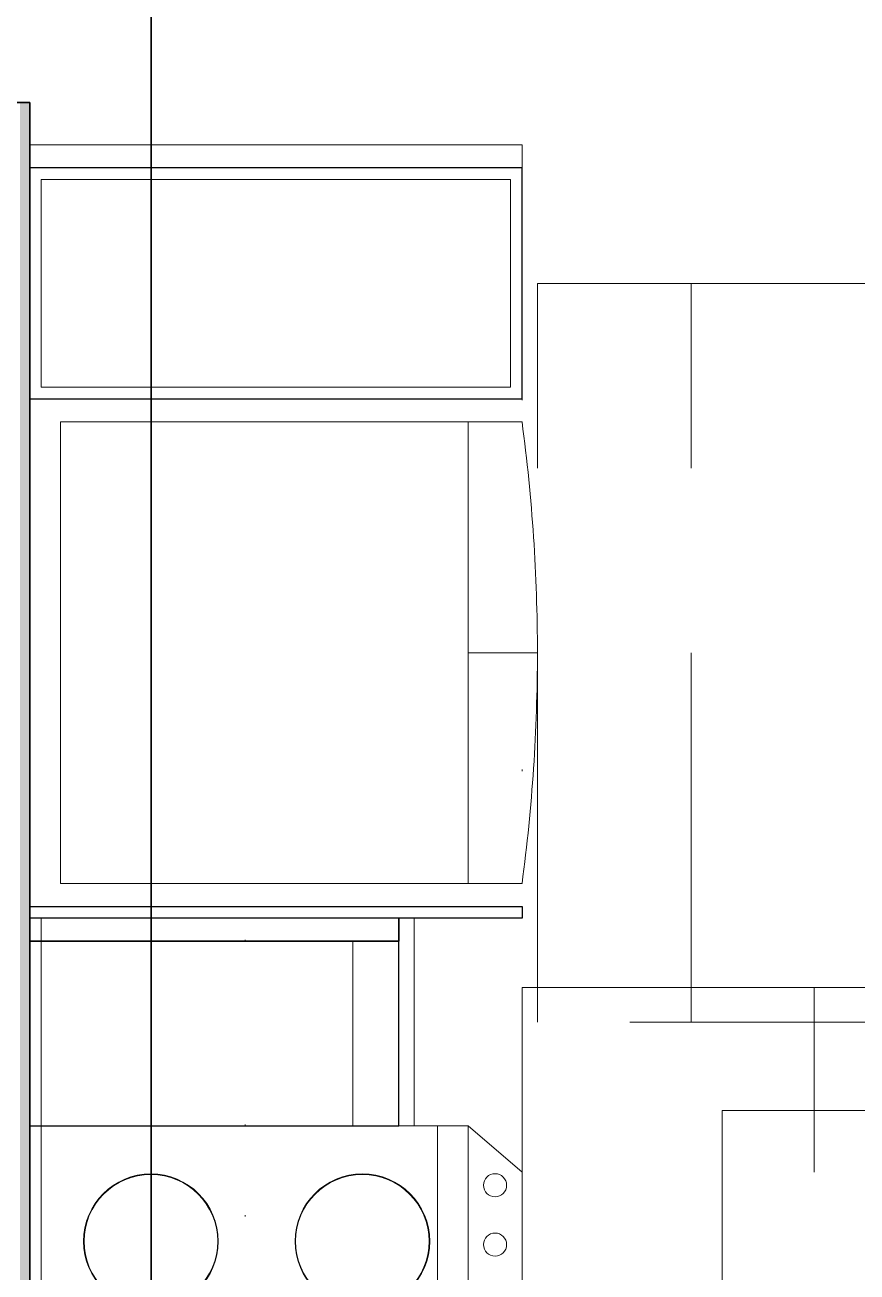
# Model space of a CAD drawing. Header units: inches. Extents: x 6 to 8416, y -388 to 6104.
# Drawn here: x 5407.1 to 5461.2, y 1743.3 to 1824.4 of the extents above; entities that cross this region are included whole.
import ezdxf

# ---------------------------------------------------------------- set-up
doc = ezdxf.new("R2010")
doc.units = ezdxf.units.IN
doc.header["$MEASUREMENT"] = 0
doc.linetypes.add('Dot 1_16_', pattern=[24, 0, -24])
doc.linetypes.add('Hidden 1_16_', pattern=[36, 24, -12])
for name, color, linetype, lineweight in [('A-GENM', 13, 'Continuous', 18), ('A-WALL-PATT', 111, 'Continuous', 35), ('G-ANNO-SYMB', 111, 'Continuous', 13), ('I-WALL', 2, 'Continuous', 25), ('Q-CASE', 31, 'Continuous', 18), ('Q-SPCQ', 91, 'Continuous', 18)]:
    doc.layers.add(name, color=color, linetype=linetype, lineweight=lineweight)

# ---------------------------------------------------------------- blocks, each defined once
blk = doc.blocks.new('GM KT - Type B_L5 - AM - Non-Recessed at Wall-15108859-LEVEL 3 - PLAN Copy 1 Copy 1')
at = {"layer": 'A-GENM', "lineweight": 9}
for p, q in [((-72, 25), (-85.5, 25)), ((-85.5, 25), (-85.5, 0.75)), ((-85.5, 0.75), (-85.5, 25)), ((-85.5, 25), (-72, 25)), ((-72, 0.75), (-72, 25)), ((-72, 25), (-72, 0.75)), ((-85.5, 0.75), (-85.5, 0)), ((-85.5, 0), (-85.5, 0.75)), ((10, 0.75), (-85.5, 0.75)), ((-85.5, 0.75), (10, 0.75)), ((-85.5, 0.75), (-85.5, 0)), ((-85.5, 0.75), (-85.5, 0)), ((-85.5, 0), (-72, 0)), ((-72, 0), (-85.5, 0)), ((10, 0), (-85.5, 0)), ((-85.5, 0), (10, 0)), ((-72, 0), (-72, 0.75)), ((-72, 0.75), (-72, 0))]:
    blk.add_line(p, q, dxfattribs=at)
blk = doc.blocks.new('CW - LW - Filler - AM - 1 1_2_ W x 24_ D x H-2984441-LEVEL 3 - PLAN Copy 1 Copy 1')
at = {"layer": 'Q-CASE', "lineweight": 9}
for p, q in [((19.738, 24.004), (18.238, 24.004)), ((18.238, 24.004), (19.738, 24.004)), ((18.238, 0.75), (18.238, 24)), ((18.238, 24), (18.238, 0.75)), ((18.238, 24), (19.738, 24)), ((18.238, 24), (19.738, 24)), ((18.238, 24), (18.238, 0.75)), ((19.738, 21), (19.738, 24)), ((19.738, 24), (19.738, 0.75)), ((19.738, 21), (19.738, 24)), ((19.738, 0.75), (19.738, 21)), ((19.738, 0.75), (19.738, 21)), ((18.238, 0), (18.238, 0.75)), ((18.238, 0.75), (18.238, 0)), ((18.238, 0.75), (18.238, 0)), ((19.738, 0), (18.238, 0)), ((18.238, 0), (19.738, 0)), ((18.238, 0), (19.738, 0)), ((19.738, 0), (19.738, 0.75)), ((19.738, 0.75), (19.738, 0)), ((19.738, 0), (19.738, 0.75))]:
    blk.add_line(p, q, dxfattribs=at)
at = {"layer": 'Q-CASE', "lineweight": 25}
for p, q in [((19.738, 24), (18.238, 24)), ((18.238, 24), (18.238, 0.75)), ((19.738, 0.75), (19.738, 24)), ((18.238, 0.75), (18.238, 0)), ((18.238, 0), (19.738, 0)), ((19.738, 0), (19.738, 0.75))]:
    blk.add_line(p, q, dxfattribs=at)
blk = doc.blocks.new('CW - UP - Filler - AM - 1 1_2_ W x 14_ D x H-2223587-LEVEL 3 - PLAN Copy 1 Copy 1')
at = {"layer": 'Q-CASE', "linetype": 'Dot 1_16_', "lineweight": 9}
for p, q in [((18.988, 14), (17.488, 14)), ((17.488, 0), (18.988, 0))]:
    blk.add_line(p, q, dxfattribs=at)
blk = doc.blocks.new('CW - UP - Double Doors - AM - 30_ W x 14_ D x H-2223544-LEVEL 3 - PLAN Copy 1 Copy 1')
at = {"layer": 'Q-CASE', "linetype": 'Dot 1_16_', "lineweight": 9}
for p, q in [((18.738, 14), (-11.262, 14)), ((-11.262, 0), (18.738, 0))]:
    blk.add_line(p, q, dxfattribs=at)
blk = doc.blocks.new('CW - UP - Single Door - AM - 12_ W x 14_ D x H-5099758-LEVEL 3 - PLAN Copy 1 Copy 1')
at = {"layer": 'Q-CASE', "linetype": 'Dot 1_16_', "lineweight": 9}
for p, q in [((18.738, 14), (6.738, 14)), ((6.738, 0), (18.738, 0))]:
    blk.add_line(p, q, dxfattribs=at)
blk = doc.blocks.new('CW - LW - Single Door _ Drawer - AM - 12_ W x 24_ D x H - 6_ Top Drawer-7875725-LEVEL 3 - PLAN Copy 1 Copy 1')
at = {"layer": 'Q-CASE', "lineweight": 9}
for p, q in [((6.738, 0.75), (6.738, 24)), ((6.738, 24), (6.738, 0.75)), ((6.738, 24), (18.738, 24)), ((6.738, 24), (18.738, 24)), ((6.738, 24), (18.738, 24)), ((18.738, 0.75), (18.738, 24)), ((18.738, 24), (18.738, 0.75)), ((6.738, 0.75), (6.738, 21)), ((6.738, 21), (6.738, 0.75)), ((6.738, 21), (18.738, 21)), ((6.738, 21), (18.738, 21)), ((18.738, 0.75), (18.738, 21)), ((18.738, 21), (18.738, 0.75)), ((6.738, 0), (6.738, 0.75)), ((6.738, 0.75), (6.738, 0)), ((6.738, 0), (6.738, 0.75)), ((6.738, 0.75), (6.738, 0)), ((18.738, 0), (6.738, 0)), ((6.738, 0), (18.738, 0)), ((18.738, 0), (18.738, 0.75)), ((18.738, 0.75), (18.738, 0)), ((18.738, 0), (18.738, 0.75)), ((18.738, 0.75), (18.738, 0)), ((18.738, 0), (6.738, 0)), ((6.738, 0), (18.738, 0))]:
    blk.add_line(p, q, dxfattribs=at)
at = {"layer": 'Q-CASE', "lineweight": 25}
for p, q in [((18.738, 24), (6.738, 24)), ((6.738, 24), (6.738, 0.75)), ((18.738, 0.75), (18.738, 24)), ((6.738, 0.75), (6.738, 0)), ((6.738, 0), (18.738, 0)), ((18.738, 0), (18.738, 0.75))]:
    blk.add_line(p, q, dxfattribs=at)
blk = doc.blocks.new('z Nested-Clearance-Rectangle-AM - Clearance-1978794-LEVEL 3 - PLAN Copy 1 Copy 1')
at = {"layer": 'A-GENM', "linetype": 'Hidden 1_16_', "lineweight": 9}
for p, q in [((-15, -48), (-15, 0)), ((-15, 0), (15, 0)), ((15, 0), (15, -48)), ((15, -48), (-15, -48))]:
    blk.add_line(p, q, dxfattribs=at)
blk = doc.blocks.new('z Nested-Range - z Nested-Range-V668-LEVEL 3 - PLAN Copy 1 Copy 1')
at = {"layer": 'Q-SPCQ'}
for p, q in [((15, 0), (-15, 0)), ((-15, 0), (-15, -0.75)), ((-15, -0.75), (-15, 0)), ((-15, 0), (15, 0)), ((15, 0), (-15, 0)), ((-15, 0), (-15, -0.75)), ((-15, -0.75), (-15, 0)), ((-15, 0), (15, 0)), ((-15, -0.75), (-15, -28.5)), ((-15, -24), (-15, -0.75)), ((-15, -0.75), (-15, -24)), ((-15, -21), (-15, -0.75)), ((15, -0.75), (15, 0)), ((15, 0), (15, -0.75)), ((15, -0.75), (15, 0)), ((15, 0), (15, -0.75)), ((15, -28.5), (15, -0.75)), ((15, -0.75), (15, -24)), ((15, -24), (15, -0.75)), ((15, -0.75), (15, -21)), ((-15, -24), (-15, -21)), ((15, -21), (15, -24)), ((-15, -25), (-15, -24)), ((-15, -24), (-15, -25)), ((-15, -25), (-15, -24)), ((15, -24), (15, -25)), ((15, -25), (15, -24)), ((15, -24), (15, -25)), ((-15, -28.5), (-15, -25)), ((-15, -25), (-15, -26.5)), ((-15, -26.5), (-15, -25)), ((15, -25), (15, -28.5)), ((15, -26.5), (15, -25)), ((15, -25), (15, -26.5)), ((-15, -26.5), (15, -26.5)), ((15, -26.5), (-15, -26.5)), ((15, -28.5), (-15, -28.5)), ((-15, -28.5), (15, -28.5)), ((-15, -28.5), (-12, -32)), ((-12, -32), (-15, -28.5)), ((-15, -28.5), (15, -28.5)), ((15, -28.5), (-15, -28.5)), ((12, -32), (15, -28.5)), ((15, -28.5), (12, -32)), ((-12, -32), (12, -32))]:
    blk.add_line(p, q, dxfattribs=at)
at = {"layer": 'Q-SPCQ', "lineweight": 9}
for p, q in [((-3, -29.138), (-3, -31.432)), ((3, -29.138), (-3, -29.138)), ((3, -31.432), (3, -29.138)), ((-3, -31.432), (3, -31.432))]:
    blk.add_line(p, q, dxfattribs=at)
for centre in [(-11.143, -30.25), (-7.286, -30.25), (7.286, -30.25), (11.143, -30.25)]:
    blk.add_circle(centre, 0.75, dxfattribs=at)
for centre, radius, start, end in [((-7.5, -7.875), 4.375, 360, 180), ((-7.5, -7.875), 4.375, 0, 180), ((-7.5, -7.875), 4.344, 0, 180), ((-7.5, -7.875), 4.344, 0, 180), ((7.5, -7.875), 4.375, 360, 180), ((7.5, -7.875), 4.375, 0, 180), ((7.5, -7.875), 4.344, 0, 180), ((7.5, -7.875), 4.344, 0, 180), ((-7.5, -7.875), 4.375, 180, 360), ((-7.5, -7.875), 4.375, 180, 360), ((-7.5, -7.875), 4.344, 180, 360), ((-7.5, -7.875), 4.344, 180, 360), ((7.5, -7.875), 4.375, 180, 360), ((7.5, -7.875), 4.375, 180, 360), ((7.5, -7.875), 4.344, 180, 360), ((7.5, -7.875), 4.344, 180, 360), ((-7.5, -21.625), 4.375, 360, 180), ((-7.5, -21.625), 4.375, 0, 180), ((-7.5, -21.625), 4.344, 0, 180), ((-7.5, -21.625), 4.344, 0, 180), ((7.5, -21.625), 4.375, 360, 180), ((7.5, -21.625), 4.375, 0, 180), ((7.5, -21.625), 4.344, 0, 180), ((7.5, -21.625), 4.344, 0, 180), ((-7.5, -21.625), 4.375, 180, 360), ((-7.5, -21.625), 4.375, 180, 360), ((-7.5, -21.625), 4.344, 180, 360), ((-7.5, -21.625), 4.344, 180, 360), ((7.5, -21.625), 4.375, 180, 360), ((7.5, -21.625), 4.375, 180, 360), ((7.5, -21.625), 4.344, 180, 360), ((7.5, -21.625), 4.344, 180, 360)]:
    blk.add_arc(centre, radius, start, end, dxfattribs=at)
blk = doc.blocks.new('CW - FL - Single UP _ LW Doors - AM - 15_ W x 32_ D x H-7875740-LEVEL 3 - PLAN Copy 1 Copy 1')
at = {"layer": 'Q-CASE', "lineweight": 9}
for p, q in [((2.238, 0), (2.238, -32)), ((17.238, 0), (2.238, 0)), ((2.238, 0), (2.238, -32)), ((17.238, 0), (2.238, 0)), ((2.238, 0), (17.238, 0)), ((2.988, -0.75), (16.488, -0.75)), ((2.988, -31.25), (2.988, -0.75)), ((16.488, -0.75), (2.988, -0.75)), ((2.988, -0.75), (2.988, -31.25)), ((16.488, -0.75), (16.488, -31.25)), ((16.488, -31.25), (16.488, -0.75)), ((17.238, -32), (17.238, 0)), ((17.238, -32), (17.238, 0)), ((17.238, -32), (17.238, 0)), ((17.238, -32), (17.238, -29)), ((16.488, -31.25), (2.988, -31.25)), ((2.988, -31.25), (16.488, -31.25)), ((2.238, -32), (17.238, -32)), ((17.238, -32), (2.238, -32)), ((2.238, -32), (17.238, -32))]:
    blk.add_line(p, q, dxfattribs=at)
at = {"layer": 'Q-CASE', "lineweight": 25}
for p, q in [((17.238, 0), (2.238, 0)), ((2.238, 0), (2.238, -32)), ((17.238, -32), (17.238, 0)), ((2.238, -32), (17.238, -32))]:
    blk.add_line(p, q, dxfattribs=at)
blk = doc.blocks.new('CW - LW - Filler - AM - 0 3_4_ W x 32_ D x H-V786-LEVEL 3 - PLAN Copy 1 Copy 1')
at = {"layer": 'Q-CASE', "lineweight": 9}
for p, q in [((18.613, 0), (18.613, -0.75)), ((19.363, 0), (18.613, 0)), ((18.613, 0), (18.613, -32)), ((19.363, 0), (18.613, 0)), ((18.613, -0.75), (18.613, 0)), ((18.613, 0), (19.363, 0)), ((18.613, -0.75), (18.613, -24)), ((18.613, -24), (18.613, -0.75)), ((19.363, -32), (19.363, 0)), ((19.363, -32), (19.363, 0)), ((19.363, 0), (19.363, -32)), ((18.613, -24), (18.613, -25)), ((18.613, -25), (18.613, -24)), ((18.613, -25), (18.613, -32)), ((18.613, -32), (18.613, -25)), ((19.363, -32), (18.613, -32)), ((18.613, -32), (19.363, -32)), ((19.363, -32.004), (18.613, -32.004)), ((18.613, -32.004), (19.363, -32.004))]:
    blk.add_line(p, q, dxfattribs=at)
at = {"layer": 'Q-CASE', "lineweight": 25}
for p, q in [((18.613, -32), (18.613, 0)), ((18.613, 0), (19.363, 0)), ((19.363, 0), (19.363, -32)), ((19.363, -32), (18.613, -32))]:
    blk.add_line(p, q, dxfattribs=at)
blk = doc.blocks.new('CW - LW - Filler - Toe Kick - AM - 1 1_2_ W x 32_ D x H-2816406-LEVEL 3 - PLAN Copy 1 Copy 1')
at = {"layer": 'Q-CASE', "lineweight": 9}
for p, q in [((18.238, 0), (18.238, -32)), ((19.738, 0), (18.238, 0)), ((18.238, 0), (18.238, -32)), ((19.738, 0), (18.238, 0)), ((18.238, -32), (18.238, 0)), ((18.238, 0), (19.738, 0)), ((19.738, -32), (19.738, 0)), ((19.738, -32), (19.738, 0)), ((19.738, 0), (19.738, -32)), ((18.238, -32), (19.738, -32)), ((18.238, -32), (19.738, -32)), ((18.238, -32.004), (19.738, -32.004)), ((18.238, -32.004), (19.738, -32.004))]:
    blk.add_line(p, q, dxfattribs=at)
blk = doc.blocks.new('CW - UP - Double Doors - AM - 33_ W x 32_ D x H-2223676-LEVEL 3 - PLAN Copy 1 Copy 1')
at = {"layer": 'Q-CASE', "linetype": 'Dot 1_16_', "lineweight": 9}
for p, q in [((-14.262, 0), (18.738, 0)), ((18.738, -32), (-14.262, -32))]:
    blk.add_line(p, q, dxfattribs=at)
blk = doc.blocks.new('z Nested-Refrigerator-French Door-AM - z Nested-Refrigerator-French Door-AM-17862082-LEVEL 3 - PLAN Copy 1 Copy 1')
at = {"layer": 'Q-SPCQ'}
for p, q in [((-14.8125, 0), (-14.8125, -30)), ((15.1875, 0), (-14.8125, 0)), ((15.1875, -30), (15.1875, 0)), ((-14.8125, -26.5), (15.1875, -26.5)), ((0.1875, -26.5), (0.1875, -31))]:
    blk.add_line(p, q, dxfattribs=at)
for start, end in [(262.37185, 270), (270, 277.62815)]:
    blk.add_arc((0.1875, 82), 113, start, end, dxfattribs=at)

msp = doc.modelspace()

# ---------------------------------------------------------------- hatches: boundary and pattern name
at = {"layer": 'A-WALL-PATT', "transparency": 33554560}
msp.add_hatch(color=10, dxfattribs=at).paths.add_polyline_path([(5406.79033733, 1670.81077679), (5407.41533733, 1670.81077679), (5407.41533733, 1819.31077679), (5406.79033733, 1819.31077679), (5406.79033733, 1671.43577679)])

# ---------------------------------------------------------------- linework, layer by layer
at = {"layer": 'G-ANNO-SYMB', "lineweight": 35}
msp.add_line((5415.30713938, 2001.31727605), (5415.30713938, 1717.03861099), dxfattribs=at)
at = {"layer": 'I-WALL', "lineweight": 35}
for p, q in [((5407.41533733, 1819.31077679), (5375.41533733, 1819.31077679)), ((5407.41533733, 1670.81077679), (5407.41533733, 1819.31077679))]:
    msp.add_line(p, q, dxfattribs=at)

# ---------------------------------------------------------------- block references
at = {"layer": 'A-GENM', "linetype": 'Hidden 1_16_', "lineweight": 9, "rotation": 180}
for p in [(5455.41533733, 1759.56077679), (5465.41533733, 1759.56077679), (5454.41533733, 1713.81077679), (5473.41533733, 1713.81077679), (5467.41533733, 1705.81077679)]:
    msp.add_blockref('z Nested-Clearance-Rectangle-AM - Clearance-1978794-LEVEL 3 - PLAN Copy 1 Copy 1', p, dxfattribs=at)
at = {"layer": 'A-GENM', "rotation": 269.999999999999}
msp.add_blockref('GM KT - Type B_L5 - AM - Non-Recessed at Wall-15108859-LEVEL 3 - PLAN Copy 1 Copy 1', (5407.41533733, 1680.81077679), dxfattribs=at)
at = {"layer": 'Q-CASE'}
for name, p, rotation in [('CW - LW - Filler - Toe Kick - AM - 1 1_2_ W x 32_ D x H-2816406-LEVEL 3 - PLAN Copy 1 Copy 1', (5407.41533733, 1796.82307187), 89.99999999999913), ('CW - FL - Single UP _ LW Doors - AM - 15_ W x 32_ D x H-7875740-LEVEL 3 - PLAN Copy 1 Copy 1', (5407.41533733, 1797.82307187), 89.99999999999913), ('CW - UP - Double Doors - AM - 33_ W x 32_ D x H-2223676-LEVEL 3 - PLAN Copy 1 Copy 1', (5407.41533733, 1781.32307187), 89.99999999999913), ('CW - LW - Filler - AM - 0 3_4_ W x 32_ D x H-V786-LEVEL 3 - PLAN Copy 1 Copy 1', (5407.41533733, 1747.69807187), 89.99999999999913), ('CW - LW - Filler - AM - 1 1_2_ W x 24_ D x H-2984441-LEVEL 3 - PLAN Copy 1 Copy 1', (5407.41533733, 1784.54848171), 269.999999999999), ('CW - UP - Filler - AM - 1 1_2_ W x 14_ D x H-2223587-LEVEL 3 - PLAN Copy 1 Copy 1', (5407.41533733, 1783.79848171), 269.999999999999), ('CW - UP - Single Door - AM - 12_ W x 14_ D x H-5099758-LEVEL 3 - PLAN Copy 1 Copy 1', (5407.41533733, 1771.54848171), 269.999999999999), ('CW - LW - Single Door _ Drawer - AM - 12_ W x 24_ D x H - 6_ Top Drawer-7875725-LEVEL 3 - PLAN Copy 1 Copy 1', (5407.41533733, 1771.54848171), 269.999999999999), ('CW - UP - Double Doors - AM - 30_ W x 14_ D x H-2223544-LEVEL 3 - PLAN Copy 1 Copy 1', (5407.41533733, 1741.54848171), 269.999999999999)]:
    msp.add_blockref(name, p, dxfattribs=dict(at, rotation=rotation))
at = {"layer": 'Q-SPCQ'}
for name, p, rotation in [('z Nested-Refrigerator-French Door-AM - z Nested-Refrigerator-French Door-AM-17862082-LEVEL 3 - PLAN Copy 1 Copy 1', (5409.41533733, 1783.37327679), 89.99999999999913), ('z Nested-Range - z Nested-Range-V668-LEVEL 3 - PLAN Copy 1 Copy 1', (5407.41533733, 1737.81077679), 89.99999999999899)]:
    msp.add_blockref(name, p, dxfattribs=dict(at, rotation=rotation))

doc.saveas('drawing.dxf')
